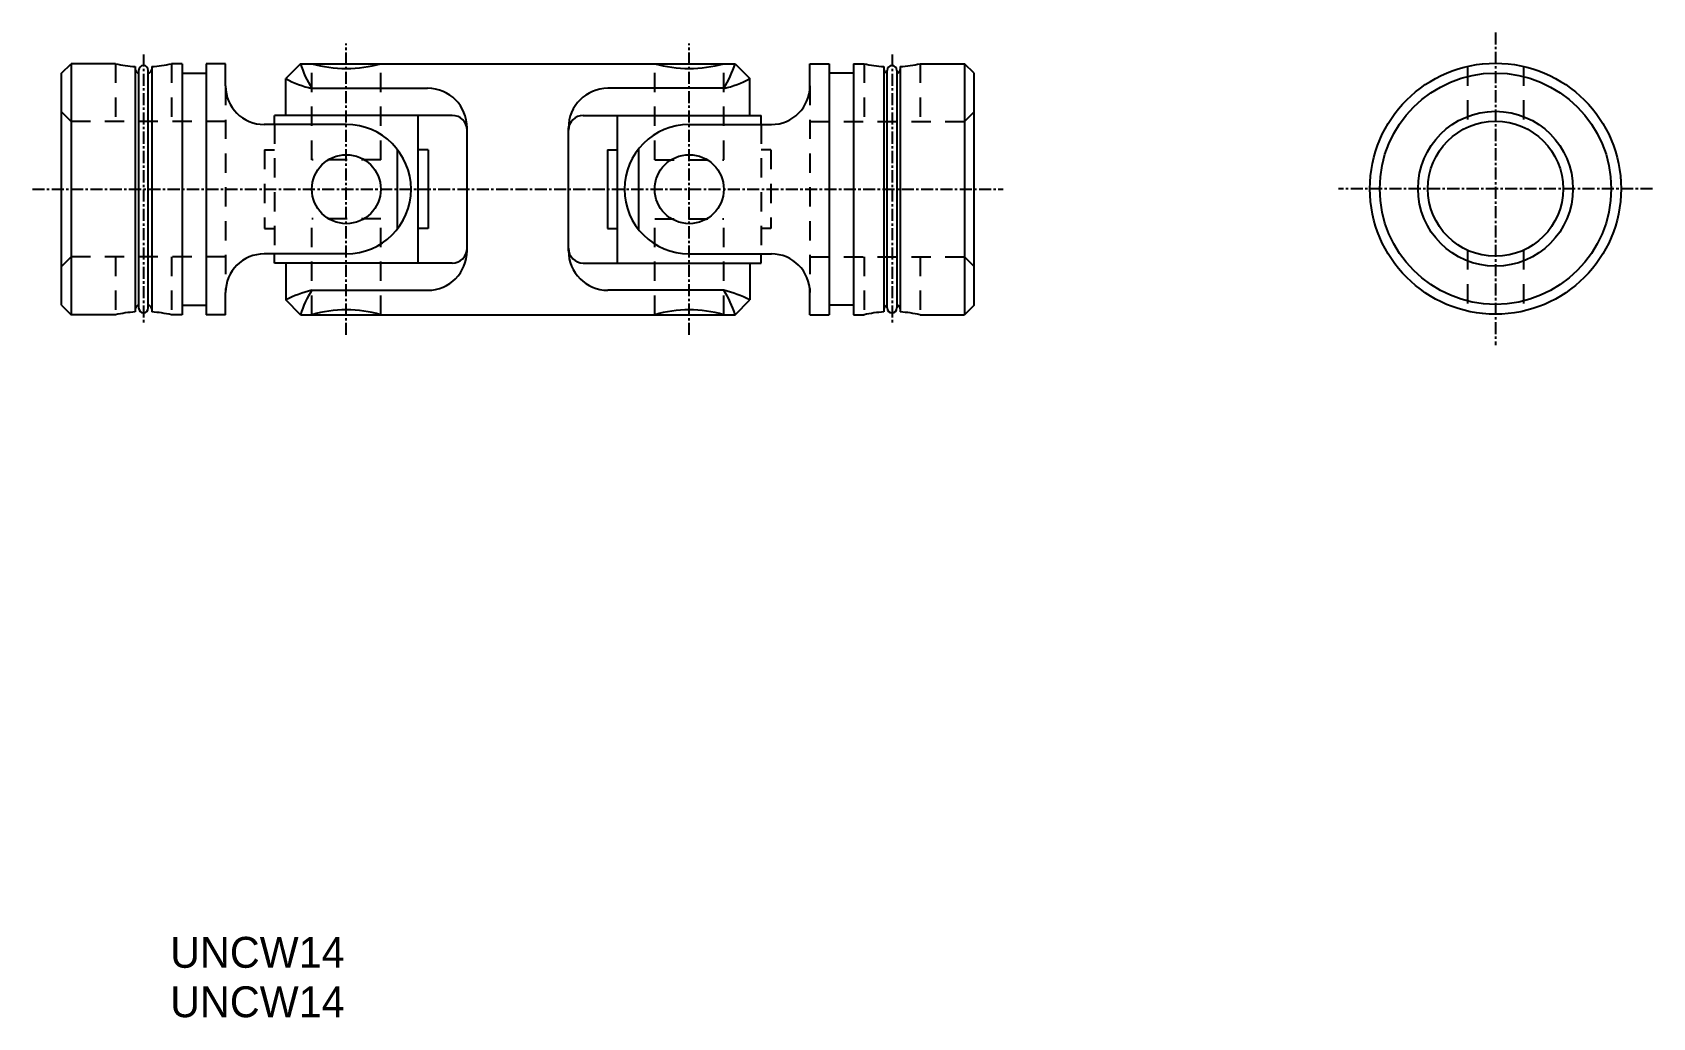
# Model space of a CAD drawing. Extents: x 80 to 248, y 69 to 171.
import ezdxf

# ---------------------------------------------------------------- set-up
doc = ezdxf.new("R2010")
doc.units = 0
doc.linetypes.add('CENTER', pattern=[2, 1.25, -0.25, 0.25, -0.25])
doc.linetypes.add('DASHED', pattern=[3.5, 2, -1.5])
doc.layers.get('0').update_dxf_attribs({"linetype": 'CONTINUOUS'})
doc.layers.add('CENTER', color=1, linetype='CENTER')

msp = doc.modelspace()

# ---------------------------------------------------------------- linework, layer by layer
for p, q in [((82.88, 166.85), (83.88, 167.85)), ((83.88, 167.85), (83.88, 141.85)), ((88.48, 167.85), (83.88, 167.85)), ((95.38, 167.85), (94.28, 167.85)), ((95.38, 167.85), (95.38, 141.85)), ((97.88, 167.85), (97.88, 141.85)), ((99.88, 167.85), (97.88, 167.85)), ((99.88, 165.55), (99.88, 167.85)), ((107.64, 167.85), (106.11, 166.32)), ((152.62, 167.85), (154.15, 166.32)), ((160.38, 165.55), (160.38, 167.85)), ((160.38, 167.85), (162.38, 167.85)), ((162.38, 167.85), (162.38, 141.85)), ((164.88, 167.85), (164.88, 141.85)), ((164.88, 167.85), (165.98, 167.85)), ((171.78, 167.85), (176.38, 167.85)), ((176.38, 167.85), (176.38, 141.85)), ((177.38, 166.85), (176.38, 167.85)), ((82.88, 142.85), (82.88, 166.85)), ((90.53, 167.55), (90.53, 142.15)), ((92.23, 167.55), (92.23, 142.15)), ((95.38, 166.85), (97.88, 166.85)), ((106.11, 162.49), (106.11, 166.32)), ((154.15, 162.49), (154.15, 166.32)), ((164.88, 166.85), (162.38, 166.85)), ((168.03, 167.55), (168.03, 142.15)), ((169.73, 167.55), (169.73, 142.15)), ((177.38, 142.85), (177.38, 166.85)), ((108.81, 165.3), (120.8, 165.3)), ((151.45, 165.3), (139.46, 165.3)), ((112.38, 161.55), (103.88, 161.55)), ((123.35, 162.49), (104.94, 162.49)), ((104.94, 161.55), (104.94, 162.49)), ((119.82, 147.2), (119.82, 162.49)), ((124.88, 148.47), (124.88, 161.22)), ((135.38, 148.47), (135.38, 161.22)), ((136.91, 162.49), (155.32, 162.49)), ((140.44, 147.2), (140.44, 162.49)), ((147.88, 161.55), (156.38, 161.55)), ((155.32, 161.55), (155.32, 162.49)), ((117.63, 159.01), (117.63, 150.68)), ((120.84, 158.92), (119.82, 158.92)), ((120.84, 158.92), (120.84, 150.77)), ((139.42, 158.92), (139.42, 150.77)), ((139.42, 158.92), (140.44, 158.92)), ((142.63, 159.01), (142.63, 150.68)), ((82.88, 154.85), (82.88, 154.85)), ((177.38, 154.85), (177.38, 154.85)), ((120.84, 150.77), (119.82, 150.77)), ((139.42, 150.77), (140.44, 150.77)), ((82.88, 148.85), (82.88, 148.85)), ((112.38, 148.15), (103.88, 148.15)), ((104.94, 147.2), (104.94, 148.15)), ((147.88, 148.15), (156.38, 148.15)), ((155.32, 147.2), (155.32, 148.15)), ((177.38, 148.85), (177.38, 148.85)), ((123.35, 147.2), (104.94, 147.2)), ((106.11, 147.2), (106.11, 143.38)), ((136.91, 147.2), (155.32, 147.2)), ((154.15, 147.2), (154.15, 143.38)), ((108.81, 144.39), (120.8, 144.39)), ((151.45, 144.39), (139.46, 144.39)), ((82.88, 142.85), (83.88, 141.85)), ((95.38, 142.85), (97.88, 142.85)), ((99.88, 141.85), (99.88, 144.15)), ((107.64, 141.85), (106.11, 143.38)), ((152.62, 141.85), (154.15, 143.38)), ((160.38, 141.85), (160.38, 144.15)), ((164.88, 142.85), (162.38, 142.85)), ((177.38, 142.85), (176.38, 141.85)), ((88.48, 141.85), (83.88, 141.85)), ((95.38, 141.85), (94.28, 141.85)), ((99.88, 141.85), (97.88, 141.85)), ((160.38, 141.85), (162.38, 141.85)), ((164.88, 141.85), (165.98, 141.85)), ((171.78, 141.85), (176.38, 141.85))]:
    msp.add_line(p, q)
at = {"color": 3, "linetype": 'DASHED'}
for p, q in [((88.48, 167.85), (88.48, 161.85)), ((94.28, 167.85), (94.28, 161.85)), ((108.81, 157.9), (108.81, 167.85)), ((115.95, 157.9), (115.95, 167.85)), ((144.31, 157.9), (144.31, 167.85)), ((151.45, 157.9), (151.45, 167.85)), ((165.98, 167.85), (165.98, 161.85)), ((171.78, 167.85), (171.78, 161.85)), ((228.45, 167.57), (228.45, 161.27)), ((234.25, 167.57), (234.25, 161.27)), ((99.88, 165.55), (99.88, 144.15)), ((160.38, 165.55), (160.38, 144.15)), ((83.88, 161.85), (82.88, 162.85)), ((176.38, 161.85), (177.38, 162.85)), ((99.88, 161.85), (83.88, 161.85)), ((104.94, 161.55), (104.94, 148.15)), ((155.32, 161.55), (155.32, 148.15)), ((160.38, 161.85), (176.38, 161.85)), ((103.92, 158.92), (103.92, 150.77)), ((103.92, 158.92), (104.94, 158.92)), ((115.95, 157.9), (108.81, 157.9)), ((144.31, 157.9), (151.45, 157.9)), ((156.34, 158.92), (155.32, 158.92)), ((156.34, 158.92), (156.34, 150.77)), ((115.95, 151.79), (108.81, 151.79)), ((108.81, 141.85), (108.81, 151.79)), ((115.95, 141.85), (115.95, 151.79)), ((144.31, 151.79), (151.45, 151.79)), ((144.31, 141.85), (144.31, 151.79)), ((151.45, 141.85), (151.45, 151.79)), ((103.92, 150.77), (104.94, 150.77)), ((156.34, 150.77), (155.32, 150.77)), ((83.88, 147.85), (82.88, 146.85)), ((99.88, 147.85), (83.88, 147.85)), ((88.48, 147.85), (88.48, 141.85)), ((94.28, 147.85), (94.28, 141.85)), ((160.38, 147.85), (176.38, 147.85)), ((165.98, 147.85), (165.98, 141.85)), ((171.78, 147.85), (171.78, 141.85)), ((176.38, 147.85), (177.38, 146.85)), ((228.45, 148.53), (228.45, 142.22)), ((234.25, 148.53), (234.25, 142.22))]:
    msp.add_line(p, q, dxfattribs=at)
at = {"color": 7, "linetype": 'CONTINUOUS'}
for p, q in [((107.64, 167.85), (152.62, 167.85)), ((107.64, 141.85), (152.62, 141.85))]:
    msp.add_line(p, q, dxfattribs=at)
at = {"linetype": 'CONTINUOUS'}
for p, q in [((90.88, 167.15), (90.88, 142.55)), ((91.88, 142.55), (91.88, 167.15)), ((168.38, 142.55), (168.38, 167.15)), ((169.38, 167.15), (169.38, 142.55))]:
    msp.add_line(p, q, dxfattribs=at)
for centre, radius in [((231.35, 154.9), 13), ((231.35, 154.9), 11.98), ((231.35, 154.9), 8.02), ((231.35, 154.9), 7), ((112.38, 154.85), 3.57), ((147.88, 154.85), 3.57)]:
    msp.add_circle(centre, radius)
for centre, radius, start, end in [((91.38, 180.52), 13, 257.1102, 266.2576), ((91.38, 180.52), 13, 273.7424, 282.8898), ((117.4, 170.79), 10.2, 196.7742, 212.6003), ((112.38, 180.35), 13, 254.0672, 285.9328), ((147.88, 180.35), 13, 254.0672, 285.9328), ((142.86, 170.79), 10.2, 327.3997, 343.2258), ((168.88, 180.52), 13, 257.1102, 266.2576), ((168.88, 180.52), 13, 273.7424, 282.8898), ((91.38, 167.55), 0.9, 199.4712, 236.251), ((91.38, 167.15), 0.5, 0, 180), ((91.38, 167.55), 0.9, 303.749, 340.5288), ((110.56, 174.01), 8.89, 239.9487, 258.6497), ((149.7, 174.01), 8.89, 281.3503, 300.0513), ((168.88, 167.55), 0.9, 199.4712, 236.251), ((168.88, 167.15), 0.5, 0, 180), ((168.88, 167.55), 0.9, 303.749, 340.5288), ((103.88, 165.55), 4, 180, 270), ((120.8, 161.22), 4.08, 0, 90), ((139.46, 161.22), 4.08, 90, 180), ((156.38, 165.55), 4, 270, 360), ((112.38, 154.85), 6.7, 270, 90), ((123.35, 160.96), 1.53, 0, 90), ((136.91, 160.96), 1.53, 90, 180), ((147.88, 154.85), 6.7, 90, 270), ((103.88, 144.15), 4, 90, 180), ((120.8, 148.47), 4.08, 270, 0), ((123.35, 148.73), 1.53, 270, 0), ((136.91, 148.73), 1.53, 180, 270), ((139.46, 148.47), 4.08, 180, 270), ((156.38, 144.15), 4, 0, 90), ((112.02, 131.8), 13, 104.323, 117.0517), ((117.4, 138.9), 10.2, 147.3891, 163.206), ((148.24, 131.8), 13, 62.9483, 75.677), ((142.86, 138.9), 10.2, 16.794, 32.6109), ((91.38, 142.15), 0.9, 123.749, 160.5287), ((91.38, 142.15), 0.9, 19.4713, 56.251), ((168.88, 142.15), 0.9, 123.749, 160.5287), ((168.88, 142.15), 0.9, 19.4713, 56.251), ((91.38, 129.17), 13, 93.7424, 102.8898), ((91.38, 142.55), 0.5, 180, 0), ((91.38, 129.17), 13, 77.1102, 86.2576), ((112.38, 129.35), 13, 74.0672, 105.9328), ((147.88, 129.35), 13, 74.0672, 105.9328), ((168.88, 129.17), 13, 93.7424, 102.8898), ((168.88, 142.55), 0.5, 180, 0), ((168.88, 129.17), 13, 77.1102, 86.2576)]:
    msp.add_arc(centre, radius, start, end)
at = {"layer": 'CENTER', "color": 1, "linetype": 'CENTER'}
for p, q in [((231.35, 171.09), (231.35, 138.7)), ((112.38, 139.76), (112.38, 169.94)), ((147.88, 139.76), (147.88, 169.94)), ((91.38, 168.81), (91.38, 140.88)), ((168.88, 168.81), (168.88, 140.88)), ((79.88, 154.85), (180.38, 154.85)), ((247.61, 154.9), (215.1, 154.9))]:
    msp.add_line(p, q, dxfattribs=at)

# ---------------------------------------------------------------- texts
for p in [(94.14, 74.22), (94.14, 69.1)]:
    msp.add_text('UNCW14', height=3.2).set_placement(p)

doc.saveas('drawing.dxf')
